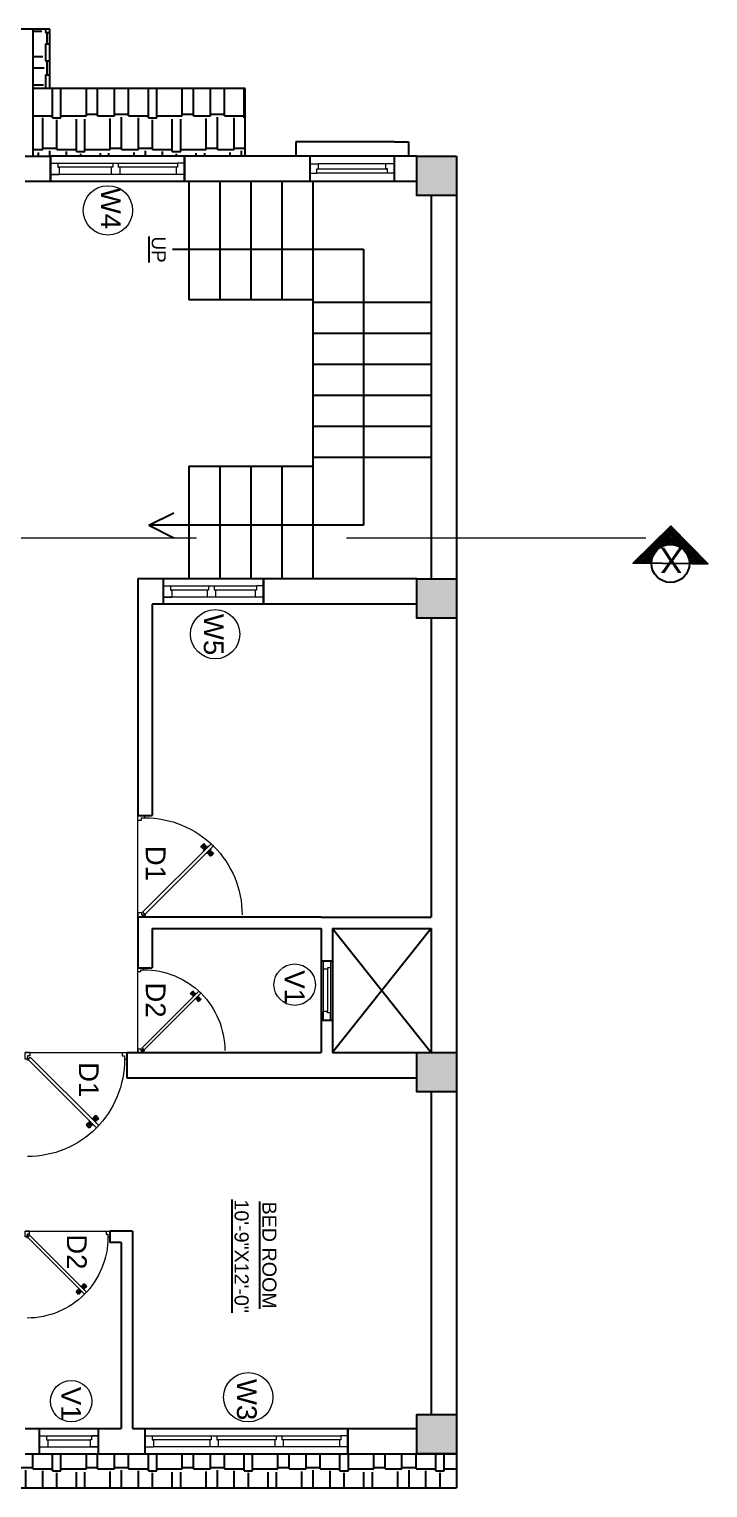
# Model space of a CAD drawing. Header units: inches. Extents: x 1397 to 20304, y -27267 to -746.
# Drawn here: x 16453 to 16694, y -20086 to -19568 of the extents above; entities that cross this region are included whole.
import ezdxf

# ---------------------------------------------------------------- set-up
doc = ezdxf.new("R2010")
doc.units = ezdxf.units.IN
doc.header["$LTSCALE"] = 17
doc.header["$MEASUREMENT"] = 0
doc.linetypes.add('21_FP_00$0$HIDDEN', pattern=[0.375, 0.25, -0.125])
doc.linetypes.add('PHANTOM2', pattern=[1.25, 0.625, -0.125, 0.125, -0.125, 0.125, -0.125])
for name, color, linetype, lineweight in [('25 BOT BAR', 12, 'Continuous', 25), ('aa_section_line', 2, 'PHANTOM2', 13), ('DOOR & WIN', 1, 'Continuous', 25), ('OUTLINE', 1, 'Continuous', 25), ('PUERTAS', 7, 'Continuous', 9), ('TEXT', 231, 'Continuous', 20), ('WINDOW FRAME PLAN', 162, 'Continuous', 18)]:
    doc.layers.add(name, color=color, linetype=linetype, lineweight=lineweight)
doc.layers.add('A-Sect-Iden', color=111, linetype='Continuous')
doc.styles.add('DIMTEXT', font='arial.ttf', dxfattribs={"height": 6})
doc.styles.add('HEADING', font='swissel.ttf')
pattern_1 = [(360, (34998.502, -9603.112), (25.5, 12), [6, -5, 7, -3, 9, -4]), (360, (35004.502, -9602.612), (25.5, 12), [5, -19, 4, -6]), (360, (35016.502, -9603.862), (25.5, 12), [3, -31]), (90, (34998.502, -9603.112), (-8.5, 12), [11.5, -36.5]), (90, (35004.502, -9603.112), (-8.5, 12), [11.25, -36.75]), (90, (35009.502, -9603.112), (-8.5, 12), [10.5, -37.5]), (90, (35016.502, -9603.862), (-8.5, 12), [11.5, -36.5]), (90, (35019.502, -9603.862), (-8.5, 12), [11.5, -36.5]), (90, (35028.502, -9603.112), (-8.5, 12), [11, -37])]

# ---------------------------------------------------------------- blocks, each defined once
blk = doc.blocks.new('3ft')
at = {"layer": 'PUERTAS', "color": 6}
for p, q in [((1.01, 2.52), (25.23, 26.74)), ((26.05, 25.92), (1.77, 1.64)), ((26.05, 25.92), (25.23, 26.74)), ((0, 2.4), (0, 0)), ((0.72, 2.4), (0, 2.4)), ((1.6, 0), (0, 0)), ((0.72, 1.52), (0.72, 2.44)), ((0.8, 1.52), (0.72, 1.52)), ((0.8, 1.52), (0.8, 2.41)), ((0.8, 1.2), (0.8, 1.52)), ((1.6, 1.2), (0.8, 1.2)), ((1.57, 1.84), (0.94, 2.47)), ((1.63, 1.89), (0.97, 2.55)), ((1.63, 1.89), (1.57, 1.84)), ((1.77, 1.64), (1.57, 1.84)), ((1.6, 0), (1.6, 1.2)), ((34.4, 0), (34.4, 1.2)), ((34.4, 1.2), (35.2, 1.2)), ((34.4, 0), (36, 0)), ((35.2, 1.2), (35.2, 2.4)), ((35.2, 2.4), (36, 2.4)), ((36, 0), (36, 2.4))]:
    blk.add_line(p, q, dxfattribs=at)
at = {"layer": 'PUERTAS', "color": 1}
for p, q in [((21.67, 25.73), (22.17, 26.23)), ((21.7, 25.82), (22.14, 26.26)), ((22.58, 26.7), (22.14, 26.26)), ((22.67, 26.73), (22.17, 26.23)), ((22.61, 26.67), (22.58, 26.7)), ((23.45, 25.91), (22.79, 26.73)), ((22.49, 24.95), (21.67, 25.61)), ((21.73, 25.79), (21.7, 25.82)), ((22.6, 24.96), (23.02, 25.38)), ((22.61, 24.25), (22.92, 24.72)), ((22.62, 24.13), (22.61, 24.14)), ((22.7, 25.07), (22.71, 25.06)), ((22.82, 25.06), (23.08, 25.32)), ((22.94, 24.95), (22.83, 25.07)), ((22.92, 24.72), (22.92, 24.72)), ((22.93, 24.94), (23.19, 25.21)), ((22.93, 24.84), (22.93, 24.83)), ((23.44, 25.81), (23.02, 25.38)), ((23.34, 25.58), (23.08, 25.32)), ((23.46, 25.47), (23.19, 25.21)), ((23.33, 25.7), (23.34, 25.69)), ((23.45, 25.46), (23.33, 25.57)), ((23.44, 23.31), (23.45, 23.3)), ((23.56, 23.3), (24.03, 23.61)), ((23.57, 25.47), (23.57, 25.47)), ((24.15, 25.79), (23.68, 25.48)), ((23.68, 25.48), (23.68, 25.48)), ((24.03, 23.61), (24.03, 23.62)), ((24.14, 23.62), (24.14, 23.62)), ((24.25, 23.62), (24.51, 23.89)), ((24.27, 25.78), (24.26, 25.79)), ((24.26, 23.29), (24.69, 23.71)), ((24.26, 23.63), (24.37, 23.52)), ((24.26, 23.18), (24.92, 22.37)), ((24.37, 23.52), (24.63, 23.77)), ((24.37, 23.4), (24.37, 23.4)), ((24.78, 24.15), (24.51, 23.89)), ((24.89, 24.03), (24.63, 23.77)), ((25.11, 24.14), (24.69, 23.71)), ((24.77, 24.14), (24.88, 24.03)), ((24.79, 24.38), (24.78, 24.37)), ((24.78, 24.26), (24.78, 24.26)), ((25.1, 24.84), (24.79, 24.38)), ((25, 24.03), (25, 24.03)), ((25.04, 22.36), (25.54, 22.86)), ((25.09, 24.96), (25.1, 24.95)), ((25.1, 22.42), (25.13, 22.39)), ((25.13, 22.39), (25.57, 22.83)), ((25.22, 24.14), (26.03, 23.48)), ((26.04, 23.37), (25.54, 22.86)), ((26.01, 23.27), (25.57, 22.83)), ((25.98, 23.3), (26.01, 23.27))]:
    blk.add_line(p, q, dxfattribs=at)
at = {"layer": 'PUERTAS', "color": 8}
for p, q in [((22.74, 25.1), (21.84, 25.9)), ((22.13, 26.28), (21.98, 26.13)), ((22.88, 25.24), (22.01, 26.06)), ((22.13, 26.28), (22.27, 26.42)), ((22.29, 26.41), (22.27, 26.42)), ((23.16, 25.52), (22.34, 26.39)), ((23.3, 25.66), (22.5, 26.56)), ((23.41, 25.77), (22.65, 26.71)), ((23.46, 25.83), (22.72, 26.75)), ((22.57, 24.94), (21.65, 25.68)), ((22.63, 24.99), (21.69, 25.75)), ((22.69, 24.32), (23.02, 24.83)), ((22.95, 24.96), (22.84, 25.07)), ((22.98, 24.99), (22.86, 25.1)), ((23.03, 25.04), (22.91, 25.15)), ((22.91, 24.53), (23.1, 24.91)), ((23.11, 25.12), (22.99, 25.23)), ((23.13, 24.76), (23.18, 24.99)), ((23.28, 25.3), (23.17, 25.41)), ((23.36, 25.37), (23.25, 25.49)), ((23.31, 24.94), (23.28, 25.08)), ((23.41, 25.43), (23.3, 25.54)), ((23.46, 25.09), (23.32, 25.13)), ((23.44, 25.45), (23.33, 25.56)), ((23.64, 25.27), (23.41, 25.22)), ((23.87, 25.49), (23.49, 25.3)), ((24.08, 25.71), (23.57, 25.38)), ((23.63, 23.38), (24.14, 23.72)), ((23.84, 23.6), (24.22, 23.79)), ((24.07, 23.82), (24.3, 23.88)), ((24.25, 24), (24.39, 23.97)), ((24.25, 23.26), (24.99, 22.34)), ((24.27, 23.64), (24.38, 23.53)), ((24.3, 23.67), (24.41, 23.56)), ((24.3, 23.32), (25.06, 22.38)), ((24.35, 23.72), (24.46, 23.61)), ((24.4, 24.15), (24.43, 24.01)), ((24.41, 23.43), (25.2, 22.53)), ((24.43, 23.8), (24.54, 23.69)), ((24.58, 24.33), (24.52, 24.1)), ((24.55, 23.57), (25.37, 22.7)), ((24.6, 23.97), (24.72, 23.86)), ((24.8, 24.56), (24.61, 24.18)), ((25.02, 24.77), (24.68, 24.26)), ((24.68, 24.05), (24.79, 23.94)), ((24.73, 24.1), (24.85, 23.99)), ((24.76, 24.13), (24.87, 24.02)), ((24.83, 23.85), (25.7, 23.03)), ((24.97, 23.99), (25.87, 23.2)), ((25.08, 24.1), (26.02, 23.34)), ((25.14, 24.15), (26.06, 23.41)), ((25.58, 22.82), (25.43, 22.67)), ((25.58, 22.82), (25.73, 22.97)), ((25.72, 22.98), (25.73, 22.97)), ((0, 0), (36, 0))]:
    blk.add_line(p, q, dxfattribs=at)
at = {"layer": 'PUERTAS', "color": 2}
for p, q in [((21.99, 26.11), (21.98, 26.13)), ((25.42, 22.68), (25.43, 22.67))]:
    blk.add_line(p, q, dxfattribs=at)
at = {"layer": 'PUERTAS', "color": 6}
for radius in [0.155, 0.0752]:
    blk.add_circle((0.82, 2.56), radius, dxfattribs=at)
blk.add_arc((0.82, 2.56), 34.38, 359.7285, 90.0333, dxfattribs=at)
at = {"layer": 'PUERTAS', "color": 1}
for centre, start, end in [((22.73, 26.68), 38.9236, 135), ((23.39, 25.86), 315, 38.9236), ((22.54, 25.01), 231.0764, 315), ((22.67, 24.2), 135, 225), ((22.77, 25.12), 225, 315), ((22.99, 24.89), 135, 219.7428), ((22.87, 24.78), 315, 39.7428), ((23.28, 25.63), 315, 45), ((23.51, 23.36), 225, 315), ((23.51, 25.41), 50.2572, 135), ((23.62, 25.53), 230.2572, 315), ((24.09, 23.56), 50.2572, 135), ((24.2, 23.68), 230.2572, 315), ((24.2, 25.73), 45, 135), ((24.32, 23.23), 135, 218.9236), ((24.42, 23.46), 135, 225), ((24.84, 24.31), 135, 219.7428), ((24.72, 24.21), 315, 39.7428), ((24.94, 23.98), 45, 135), ((24.98, 22.42), 218.9236, 315), ((25.04, 24.89), 315, 45), ((25.17, 24.08), 51.0764, 135), ((25.98, 23.42), 315, 51.0764)]:
    blk.add_arc(centre, 0.08, start, end, dxfattribs=at)
blk = doc.blocks.new('*U2802')
at = {"color": 3, "xscale": -1}
blk.add_blockref('3ft', (42, 0), dxfattribs=at)
blk = doc.blocks.new('2ft6in')
at = {"layer": 'PUERTAS', "color": 2}
for p, q in [((0.84, 2.1), (21.02, 22.28)), ((21.71, 21.6), (1.47, 1.37)), ((18.33, 21.76), (18.31, 21.77)), ((21.71, 21.6), (21.02, 22.28)), ((21.18, 18.9), (21.2, 18.89)), ((0, 2), (0, 0)), ((0.6, 2), (0, 2)), ((1.33, 0), (0, 0)), ((0.6, 1.26), (0.6, 2.04)), ((0.67, 1.26), (0.6, 1.26)), ((0.67, 1.26), (0.67, 2.01)), ((0.67, 1), (0.67, 1.26)), ((1.33, 1), (0.67, 1)), ((1.31, 1.53), (0.79, 2.06)), ((1.36, 1.58), (0.81, 2.12)), ((1.36, 1.58), (1.31, 1.53)), ((1.47, 1.37), (1.31, 1.53)), ((1.33, 0), (1.33, 1)), ((28.67, 0), (28.67, 1)), ((28.67, 1), (29.33, 1)), ((28.67, 0), (30, 0)), ((29.33, 1), (29.33, 2)), ((29.33, 2), (30, 2)), ((30, 0), (30, 2))]:
    blk.add_line(p, q, dxfattribs=at)
at = {"layer": 'PUERTAS', "color": 8}
for p, q in [((18.81, 20.78), (18.04, 21.4)), ((18.86, 20.83), (18.08, 21.46)), ((18.95, 20.92), (18.2, 21.58)), ((18.44, 21.9), (18.31, 21.77)), ((19.07, 21.03), (18.34, 21.72)), ((18.44, 21.9), (18.56, 22.02)), ((18.58, 22.01), (18.56, 22.02)), ((19.3, 21.26), (18.61, 22)), ((19.42, 21.38), (18.75, 22.14)), ((19.51, 21.48), (18.88, 22.26)), ((19.55, 21.53), (18.93, 22.3)), ((19.13, 20.8), (19.03, 20.9)), ((19.15, 20.82), (19.05, 20.92)), ((19.09, 20.44), (19.25, 20.76)), ((19.19, 20.87), (19.1, 20.96)), ((19.25, 20.93), (19.16, 21.02)), ((19.28, 20.63), (19.32, 20.83)), ((19.4, 21.08), (19.31, 21.17)), ((19.47, 21.15), (19.38, 21.24)), ((19.43, 20.78), (19.4, 20.9)), ((19.51, 21.19), (19.42, 21.28)), ((19.55, 20.91), (19.43, 20.94)), ((19.53, 21.21), (19.44, 21.3)), ((19.7, 21.06), (19.51, 21.01)), ((19.89, 21.24), (19.58, 21.08)), ((20.07, 21.42), (19.64, 21.15)), ((18.91, 20.27), (19.19, 20.69)), ((19.69, 19.49), (20.12, 19.76)), ((19.87, 19.67), (20.18, 19.83)), ((20.06, 19.85), (20.25, 19.9)), ((20.21, 20), (20.33, 19.97)), ((20.21, 19.38), (20.83, 18.61)), ((20.23, 19.7), (20.32, 19.61)), ((20.25, 19.72), (20.34, 19.63)), ((20.25, 19.43), (20.88, 18.65)), ((20.29, 19.76), (20.38, 19.67)), ((20.33, 20.13), (20.36, 20.01)), ((20.34, 19.53), (21, 18.77)), ((20.36, 19.83), (20.45, 19.74)), ((20.48, 20.28), (20.44, 20.08)), ((20.46, 19.64), (21.14, 18.91)), ((20.5, 19.98), (20.6, 19.89)), ((20.67, 20.47), (20.51, 20.15)), ((20.85, 20.64), (20.57, 20.22)), ((20.57, 20.04), (20.66, 19.95)), ((20.61, 20.09), (20.7, 19.99)), ((20.63, 20.11), (20.72, 20.01)), ((20.69, 19.87), (21.42, 19.19)), ((20.81, 19.99), (21.56, 19.33)), ((20.9, 20.08), (21.68, 19.45)), ((20.95, 20.13), (21.72, 19.51)), ((21.32, 19.01), (21.2, 18.89)), ((21.32, 19.01), (21.44, 19.14)), ((21.43, 19.15), (21.44, 19.14)), ((0, 0), (30, 0))]:
    blk.add_line(p, q, dxfattribs=at)
at = {"layer": 'PUERTAS', "color": 1}
for p, q in [((18.06, 21.44), (18.48, 21.86)), ((18.74, 20.79), (18.06, 21.34)), ((18.08, 21.51), (18.45, 21.88)), ((18.11, 21.49), (18.08, 21.51)), ((18.82, 22.25), (18.45, 21.88)), ((18.9, 22.28), (18.48, 21.86)), ((18.84, 22.23), (18.82, 22.25)), ((18.83, 20.8), (19.18, 21.15)), ((18.92, 20.89), (18.93, 20.88)), ((19.54, 21.59), (18.99, 22.27)), ((19.02, 20.88), (19.24, 21.1)), ((19.12, 20.8), (19.03, 20.89)), ((19.11, 20.79), (19.33, 21.01)), ((19.54, 21.5), (19.18, 21.15)), ((19.45, 21.31), (19.24, 21.1)), ((19.55, 21.22), (19.33, 21.01)), ((19.45, 21.41), (19.45, 21.41)), ((19.54, 21.22), (19.45, 21.31)), ((19.64, 21.23), (19.64, 21.23)), ((19.74, 21.24), (19.73, 21.23)), ((20.12, 21.49), (19.74, 21.24)), ((20.22, 21.48), (20.22, 21.49)), ((20.91, 20.8), (20.91, 20.79)), ((18.84, 20.21), (19.1, 20.6)), ((18.85, 20.11), (18.84, 20.12)), ((19.1, 20.7), (19.11, 20.69)), ((19.1, 20.6), (19.1, 20.6)), ((19.53, 19.43), (19.54, 19.42)), ((19.64, 19.42), (20.02, 19.67)), ((20.02, 19.67), (20.03, 19.68)), ((20.12, 19.68), (20.12, 19.68)), ((20.21, 19.69), (20.43, 19.9)), ((20.22, 19.41), (20.57, 19.76)), ((20.22, 19.69), (20.31, 19.6)), ((20.22, 19.32), (20.76, 18.64)), ((20.31, 19.6), (20.52, 19.81)), ((20.31, 19.5), (20.31, 19.5)), ((20.65, 20.12), (20.43, 19.9)), ((20.74, 20.03), (20.52, 19.81)), ((20.93, 20.11), (20.57, 19.76)), ((20.64, 20.11), (20.73, 20.02)), ((20.66, 20.31), (20.65, 20.31)), ((20.65, 20.21), (20.65, 20.22)), ((20.91, 20.7), (20.66, 20.31)), ((20.84, 20.02), (20.83, 20.03)), ((20.86, 18.63), (21.28, 19.05)), ((20.91, 18.68), (20.94, 18.66)), ((20.94, 18.66), (21.31, 19.03)), ((21.02, 20.12), (21.7, 19.57)), ((21.7, 19.47), (21.28, 19.05)), ((21.67, 19.4), (21.31, 19.03)), ((21.65, 19.42), (21.67, 19.4))]:
    blk.add_line(p, q, dxfattribs=at)
at = {"layer": 'PUERTAS', "color": 2}
for radius in [0.129, 0.0627]:
    blk.add_circle((0.68, 2.14), radius, dxfattribs=at)
at = {"layer": 'PUERTAS', "color": 8}
blk.add_arc((0.68, 2.14), 28.65, 359.7285, 90.0333, dxfattribs=at)
at = {"layer": 'PUERTAS', "color": 1}
for centre, start, end in [((18.78, 20.84), 231.0764, 315), ((18.94, 22.23), 38.9236, 135), ((18.97, 20.93), 225, 315), ((19.16, 20.74), 135, 219.7428), ((19.4, 21.36), 315, 45), ((19.49, 21.55), 315, 38.9236), ((19.6, 21.18), 50.2572, 135), ((19.68, 21.28), 230.2572, 315), ((20.17, 21.44), 45, 135), ((20.87, 20.75), 315, 45), ((18.89, 20.16), 135, 225), ((19.06, 20.65), 315, 39.7428), ((19.59, 19.47), 225, 315), ((20.07, 19.63), 50.2572, 135), ((20.16, 19.73), 230.2572, 315), ((20.27, 19.36), 135, 218.9236), ((20.35, 19.55), 135, 225), ((20.7, 20.26), 135, 219.7428), ((20.6, 20.17), 315, 39.7428), ((20.78, 19.98), 45, 135), ((20.82, 18.68), 218.9236, 315), ((20.98, 20.07), 51.0764, 135), ((21.65, 19.52), 315, 51.0764)]:
    blk.add_arc(centre, 0.0667, start, end, dxfattribs=at)
blk = doc.blocks.new('*U2794')
at = {"color": 3, "xscale": -1}
blk.add_blockref('2ft6in', (42, 0), dxfattribs=at)
blk = doc.blocks.new('*U3030')
at = {"color": 3}
blk.add_blockref('3ft', (0, 0), dxfattribs=at)
blk = doc.blocks.new("W4'")
at = {"layer": '25 BOT BAR'}
for p, q in [((9894.28, -8421.4), (9894.28, -8468.92)), ((9903.28, -8421.4), (9903.28, -8468.92))]:
    blk.add_line(p, q, dxfattribs=at)
at = {"layer": 'DOOR & WIN'}
blk.add_line((9903.28, -8421.4), (9894.28, -8421.4), dxfattribs=at)
at = {"layer": 'OUTLINE'}
blk.add_line((9903.28, -8468.92), (9894.28, -8468.92), dxfattribs=at)
at = {"layer": 'WINDOW FRAME PLAN'}
for p, q in [((9896.78, -8421.4), (9896.78, -8423.9)), ((9896.78, -8468.92), (9896.78, -8423.9)), ((9896.78, -8423.9), (9898.28, -8423.9)), ((9898.28, -8423.9), (9898.28, -8424.4)), ((9900.78, -8421.4), (9900.78, -8424.4)), ((9898.28, -8424.4), (9898.28, -8444.9)), ((9898.28, -8424.4), (9900.78, -8424.4)), ((9900.78, -8424.4), (9900.78, -8468.92)), ((9896.78, -8444.9), (9898.28, -8444.9)), ((9898.28, -8444.4), (9900.78, -8444.4)), ((9896.78, -8446.9), (9898.28, -8446.9)), ((9898.28, -8446.9), (9898.28, -8447.4)), ((9898.28, -8446.9), (9898.28, -8466.42)), ((9898.28, -8447.4), (9900.78, -8447.4)), ((9896.78, -8468.92), (9896.78, -8466.42)), ((9896.78, -8466.42), (9898.28, -8466.42)), ((9898.28, -8465.92), (9900.78, -8465.92)), ((9898.28, -8466.42), (9898.28, -8465.92)), ((9900.78, -8468.92), (9900.78, -8465.92))]:
    blk.add_line(p, q, dxfattribs=at)
blk = doc.blocks.new('ffddd')
at = {"layer": 'DOOR & WIN'}
for p, q in [((-13345.31, -2388.07), (-13345.31, -2316.07)), ((-13336.31, -2316.07), (-13345.31, -2316.07)), ((-13336.31, -2316.07), (-13336.31, -2388.07)), ((-13336.31, -2388.07), (-13345.31, -2388.07)), ((-13336.31, -2388.07), (-13345.31, -2388.07))]:
    blk.add_line(p, q, dxfattribs=at)
at = {"layer": 'WINDOW FRAME PLAN'}
for p, q in [((-13342.81, -2316.07), (-13342.81, -2318.57)), ((-13338.81, -2316.07), (-13338.81, -2319.07)), ((-13342.81, -2385.57), (-13342.81, -2318.57)), ((-13342.81, -2318.57), (-13341.31, -2318.57)), ((-13341.31, -2318.57), (-13341.31, -2319.07)), ((-13341.31, -2319.07), (-13341.31, -2339.57)), ((-13341.31, -2319.07), (-13338.81, -2319.07)), ((-13338.81, -2319.07), (-13338.81, -2385.07)), ((-13342.81, -2339.57), (-13341.31, -2339.57)), ((-13342.81, -2341.57), (-13341.31, -2341.57)), ((-13341.31, -2339.07), (-13338.81, -2339.07)), ((-13341.31, -2341.57), (-13341.31, -2342.07)), ((-13341.31, -2341.57), (-13341.31, -2362.57)), ((-13341.31, -2342.07), (-13338.81, -2342.07)), ((-13342.81, -2362.57), (-13341.31, -2362.57)), ((-13342.81, -2364.57), (-13341.31, -2364.57)), ((-13341.31, -2362.07), (-13338.81, -2362.07)), ((-13341.31, -2362.57), (-13341.31, -2362.07)), ((-13341.31, -2364.57), (-13341.31, -2385.57)), ((-13341.31, -2365.07), (-13338.81, -2365.07)), ((-13341.31, -2385.07), (-13338.81, -2385.07)), ((-13341.31, -2385.57), (-13341.31, -2385.07)), ((-13338.81, -2388.07), (-13338.81, -2385.07)), ((-13342.81, -2388.07), (-13342.81, -2385.57)), ((-13342.81, -2385.57), (-13341.31, -2385.57))]:
    blk.add_line(p, q, dxfattribs=at)

msp = doc.modelspace()

# ---------------------------------------------------------------- hatches: boundary and pattern name
at = {"layer": 'A-Sect-Iden', "ltscale": 0.5}
h = msp.add_hatch(dxfattribs=at)
h.set_pattern_fill('ANSI37', color=2, scale=5, angle=270, style=0)
h.set_pattern_definition([(315, (10498.766, 6091.1414), (0.441941738, 0.441941738), []), (45, (10498.766, 6091.1414), (-0.441941738, 0.441941738), [])])
h.paths.add_polyline_path([(16673.53, -19757.86), (16667.04, -19757.8), (16680.42, -19744.69), (16693.53, -19758.07), (16687.03, -19758, 1)])
at = {"layer": 'DOOR & WIN'}
h = msp.add_hatch(color=256, dxfattribs=at)
h.dxf.hatch_style = 1
h.paths.add_polyline_path([(16604.34, -19627.4), (16604.34, -19613.4), (16590.34, -19613.4), (16590.34, -19627.4)])
h = msp.add_hatch(color=256, dxfattribs=at)
h.dxf.hatch_style = 1
h.paths.add_polyline_path([(16604.34, -19777.4), (16604.34, -19763.4), (16590.34, -19763.4), (16590.34, -19777.4)])
h = msp.add_hatch(color=256, dxfattribs=at)
h.dxf.hatch_style = 1
h.paths.add_polyline_path([(16604.34, -19945.4), (16604.34, -19931.4), (16590.34, -19931.4), (16590.34, -19945.4)])
h = msp.add_hatch(color=256, dxfattribs=at)
h.dxf.hatch_style = 1
h.paths.add_polyline_path([(16604.34, -20073.86), (16604.34, -20059.86), (16590.34, -20059.86), (16590.34, -20073.86)])
at = {"layer": 'OUTLINE'}
h = msp.add_hatch(dxfattribs=at)
h.set_pattern_fill('AR-RSHKE', color=8, angle=270)
h.set_pattern_definition([(270, (34998.502, -9603.112), (12, -25.5), [6, -5, 7, -3, 9, -4]), (270, (34999.002, -9609.112), (12, -25.5), [5, -19, 4, -6]), (270, (34997.752, -9621.112), (12, -25.5), [3, -31]), (360, (34998.502, -9603.112), (12, 8.5), [11.5, -36.5]), (360, (34998.502, -9609.112), (12, 8.5), [11.25, -36.75]), (360, (34998.502, -9614.112), (12, 8.5), [10.5, -37.5]), (360, (34997.752, -9621.112), (12, 8.5), [11.5, -36.5]), (360, (34997.752, -9624.112), (12, 8.5), [11.5, -36.5]), (360, (34998.502, -9633.112), (12, 8.5), [11, -37])])
h.paths.add_polyline_path([(16460.1, -19589.4), (16460.1, -19568.4), (16454.1, -19568.4), (16454.1, -19589.4)])
h = msp.add_hatch(dxfattribs=at)
h.set_pattern_fill('AR-RSHKE', color=8, angle=360)
h.set_pattern_definition(pattern_1)
h.paths.add_polyline_path([(16454.1, -19589.4), (16454.1, -19613.4), (16460.34, -19613.4), (16507.86, -19613.4), (16529.34, -19613.4), (16529.34, -19589.4)])
h = msp.add_hatch(dxfattribs=at)
h.set_pattern_fill('AR-RSHKE', color=8, angle=360)
h.set_pattern_definition(pattern_1)
h.paths.add_polyline_path([(16604.34, -20085.86), (16604.34, -20073.86), (16590.34, -20073.86), (16451.34, -20073.86), (16437.34, -20073.86), (16226.86, -20073.86), (16226.86, -20085.86)])

# ---------------------------------------------------------------- linework, layer by layer
at = {"layer": '25 BOT BAR'}
for p, q in [((16460.1, -19568.4), (16300.1, -19568.4)), ((16454.1, -19613.4), (16454.1, -19568.4)), ((16460.1, -19589.4), (16460.1, -19568.4)), ((16529.34, -19589.4), (16454.1, -19589.4)), ((16529.34, -19613.4), (16529.34, -19589.4)), ((16552.34, -19608.4), (16547.34, -19608.4)), ((16547.34, -19608.4), (16547.34, -19613.4)), ((16582.34, -19608.4), (16552.34, -19608.4)), ((16582.34, -19608.4), (16587.34, -19608.4)), ((16587.34, -19608.4), (16587.34, -19613.4)), ((16451.34, -19613.4), (16460.34, -19613.4)), ((16460.34, -19613.4), (16460.34, -19622.4)), ((16552.34, -19613.4), (16507.86, -19613.4)), ((16507.86, -19613.4), (16507.86, -19622.4)), ((16582.34, -19613.4), (16552.34, -19613.4)), ((16552.34, -19613.4), (16552.34, -19622.4)), ((16590.34, -19613.4), (16571.16, -19613.4)), ((16582.34, -19622.4), (16582.34, -19613.4)), ((16460.34, -19622.4), (16451.34, -19622.4)), ((16590.34, -19622.4), (16507.86, -19622.4)), ((16509.34, -19622.4), (16509.34, -19664.4)), ((16520.34, -19622.4), (16520.34, -19664.4)), ((16531.34, -19622.4), (16531.34, -19664.4)), ((16542.34, -19622.4), (16542.34, -19664.4)), ((16553.34, -19622.4), (16553.34, -19664.4)), ((16595.34, -19627.4), (16595.34, -19721.4)), ((16604.34, -19627.4), (16604.34, -19763.4)), ((16503.55, -19646.4), (16571.34, -19646.4)), ((16571.34, -19646.4), (16571.34, -19744.4)), ((16553.34, -19664.4), (16509.34, -19664.4)), ((16553.34, -19664.4), (16553.34, -19723.4)), ((16595.34, -19665.4), (16553.34, -19665.4)), ((16595.34, -19676.4), (16553.34, -19676.4)), ((16595.34, -19687.4), (16553.34, -19687.4)), ((16595.34, -19698.4), (16553.34, -19698.4)), ((16595.34, -19709.4), (16553.34, -19709.4)), ((16595.34, -19720.4), (16553.34, -19720.4)), ((16509.34, -19723.4), (16509.34, -19763.4)), ((16509.34, -19723.4), (16553.34, -19723.4)), ((16520.34, -19723.4), (16520.34, -19763.4)), ((16531.34, -19723.4), (16531.34, -19763.4)), ((16542.34, -19723.4), (16542.34, -19763.4)), ((16553.34, -19723.4), (16553.34, -19763.4)), ((16595.34, -19721.4), (16595.34, -19763.4)), ((16495.21, -19744.4), (16504.05, -19740.01)), ((16571.34, -19744.4), (16495.21, -19744.4)), ((16495.21, -19744.4), (16504.05, -19748.79)), ((16590.34, -19763.4), (16491.34, -19763.4)), ((16491.34, -19763.4), (16491.34, -19847.4)), ((16535.86, -19763.4), (16500.34, -19763.4)), ((16535.86, -19763.4), (16535.86, -19772.4)), ((16590.34, -19772.4), (16496.34, -19772.4)), ((16496.34, -19772.4), (16496.34, -19847.4)), ((16535.86, -19772.4), (16500.34, -19772.4)), ((16491.34, -19847.4), (16496.34, -19847.4)), ((16491.34, -19883.4), (16491.34, -19901.4)), ((16556.34, -19883.4), (16595.34, -19883.4)), ((16496.34, -19887.4), (16496.34, -19901.4)), ((16560.34, -19887.4), (16595.34, -19931.4)), ((16595.34, -19887.4), (16560.34, -19931.4)), ((16491.34, -19901.4), (16496.34, -19901.4)), ((16556.34, -19898.9), (16560.34, -19898.9)), ((16556.34, -19919.9), (16560.34, -19919.9)), ((16487.34, -19931.4), (16487.34, -19940.4)), ((16489.34, -19994.86), (16481.34, -19994.86)), ((16481.34, -19994.86), (16481.34, -19998.86)), ((16485.34, -19998.86), (16481.34, -19998.86)), ((16456.34, -20073.86), (16456.34, -20064.86)), ((16477.34, -20073.86), (16477.34, -20064.86)), ((16604.34, -20073.86), (16604.34, -20085.86))]:
    msp.add_line(p, q, dxfattribs=at)
at = {"layer": 'A-Sect-Iden', "ltscale": 0.5}
msp.add_lwpolyline([(16688.03, -19758.05), (16667.06, -19757.83), (16680.44, -19744.73), (16693.54, -19758.11), (16688.03, -19758.05)], dxfattribs=at)
msp.add_circle((16680.28, -19757.93), 6.75, dxfattribs=at)
at = {"layer": 'aa_section_line', "linetype": '21_FP_00$0$HIDDEN', "ltscale": 25}
msp.add_line((16671.53, -19748.97), (16077.74, -19748.96), dxfattribs=at)
at = {"layer": 'DOOR & WIN'}
for p, q in [((16535.86, -19772.4), (16535.86, -19763.4)), ((16604.34, -19763.4), (16604.34, -20073.86)), ((16595.34, -19777.4), (16595.34, -19883.4)), ((16556.34, -19883.4), (16491.34, -19883.4)), ((16556.34, -19887.4), (16556.34, -19931.4)), ((16560.34, -19887.4), (16560.34, -19931.4)), ((16595.34, -19887.4), (16595.34, -19931.4)), ((16595.34, -19945.4), (16595.34, -20059.86)), ((16485.34, -19998.86), (16485.34, -20064.86)), ((16489.34, -19994.86), (16489.34, -20064.86)), ((16451.34, -20064.86), (16485.34, -20064.86)), ((16489.34, -20064.86), (16590.34, -20064.86)), ((16451.34, -20073.86), (16604.34, -20073.86)), ((16226.86, -20085.86), (16604.34, -20085.86))]:
    msp.add_line(p, q, dxfattribs=at)
at = {"layer": 'OUTLINE'}
for p, q in [((16500.34, -19772.4), (16500.34, -19763.4)), ((16496.34, -19887.4), (16556.34, -19887.4)), ((16560.34, -19887.4), (16595.34, -19887.4)), ((16487.34, -19931.4), (16491.34, -19931.4)), ((16491.34, -19931.4), (16556.34, -19931.4)), ((16560.34, -19931.4), (16590.34, -19931.4)), ((16487.34, -19940.4), (16590.34, -19940.4)), ((16565.84, -20064.86), (16565.84, -20073.86))]:
    msp.add_line(p, q, dxfattribs=at)
for points in [[(16604.34, -19613.4), (16604.34, -19627.4), (16590.34, -19627.4), (16590.34, -19613.4)], [(16604.34, -19763.4), (16604.34, -19777.4), (16590.34, -19777.4), (16590.34, -19763.4)], [(16604.34, -19931.4), (16604.34, -19945.4), (16590.34, -19945.4), (16590.34, -19931.4)], [(16604.34, -20059.86), (16604.34, -20073.86), (16590.34, -20073.86), (16590.34, -20059.86)]]:
    msp.add_lwpolyline(points, close=True, dxfattribs=at)
at = {"layer": 'TEXT'}
for centre, radius in [((16480.67, -19632.68), 8.75), ((16518.71, -19783.04), 8.75), ((16546.94, -19907.37), 7.35), ((16530.46, -20053.73), 8.75), ((16467.63, -20055.13), 7.35)]:
    msp.add_circle(centre, radius, dxfattribs=at)
at = {"layer": 'WINDOW FRAME PLAN'}
for p, q in [((16552.34, -19616.16), (16555.34, -19616.16)), ((16579.34, -19616.16), (16555.34, -19616.16)), ((16555.34, -19617.97), (16555.34, -19616.16)), ((16579.34, -19617.97), (16579.34, -19616.16)), ((16582.34, -19616.16), (16579.34, -19616.16)), ((16552.34, -19619.46), (16554.84, -19619.46)), ((16554.84, -19617.97), (16579.84, -19617.97)), ((16554.84, -19617.97), (16555.34, -19617.97)), ((16554.84, -19619.46), (16554.84, -19617.97)), ((16579.84, -19619.46), (16554.84, -19619.46)), ((16579.84, -19617.97), (16579.34, -19617.97)), ((16579.84, -19619.46), (16579.84, -19617.97)), ((16582.34, -19619.46), (16579.84, -19619.46)), ((16500.34, -19765.9), (16533.36, -19765.9)), ((16500.34, -19765.9), (16502.84, -19765.9)), ((16502.84, -19765.9), (16502.84, -19767.4)), ((16516.36, -19765.9), (16516.36, -19767.4)), ((16518.36, -19765.9), (16518.36, -19767.4)), ((16535.86, -19765.9), (16533.36, -19765.9)), ((16533.36, -19765.9), (16533.36, -19767.4)), ((16532.86, -19769.9), (16500.34, -19769.9)), ((16500.34, -19769.9), (16503.34, -19769.9)), ((16502.84, -19767.4), (16503.34, -19767.4)), ((16516.36, -19767.4), (16502.84, -19767.4)), ((16503.34, -19767.4), (16503.34, -19769.9)), ((16515.86, -19767.4), (16515.86, -19769.9)), ((16516.36, -19767.4), (16515.86, -19767.4)), ((16532.86, -19767.4), (16518.36, -19767.4)), ((16518.86, -19767.4), (16518.86, -19769.9)), ((16532.86, -19767.4), (16532.86, -19769.9)), ((16533.36, -19767.4), (16532.86, -19767.4)), ((16535.86, -19769.9), (16532.86, -19769.9)), ((16557.09, -19898.9), (16557.09, -19919.9)), ((16557.09, -19898.9), (16557.09, -19901.9)), ((16559.59, -19901.4), (16558.59, -19901.4)), ((16558.59, -19901.4), (16558.59, -19901.9)), ((16559.59, -19898.9), (16559.59, -19919.9)), ((16559.59, -19898.9), (16559.59, -19901.4)), ((16558.59, -19901.9), (16557.09, -19901.9)), ((16558.59, -19901.9), (16558.59, -19916.9)), ((16557.09, -19919.9), (16557.09, -19916.9)), ((16558.59, -19916.9), (16557.09, -19916.9)), ((16558.59, -19917.4), (16558.59, -19916.9)), ((16559.59, -19917.4), (16558.59, -19917.4)), ((16559.59, -19919.9), (16559.59, -19917.4)), ((16456.34, -20067.36), (16477.34, -20067.36)), ((16456.34, -20067.36), (16458.84, -20067.36)), ((16456.34, -20071.36), (16477.34, -20071.36)), ((16456.34, -20071.36), (16459.34, -20071.36)), ((16458.84, -20067.36), (16458.84, -20068.86)), ((16458.84, -20068.86), (16459.34, -20068.86)), ((16459.34, -20068.86), (16474.34, -20068.86)), ((16459.34, -20068.86), (16459.34, -20071.36)), ((16474.34, -20068.86), (16474.34, -20071.36)), ((16474.84, -20068.86), (16474.34, -20068.86)), ((16477.34, -20071.36), (16474.34, -20071.36)), ((16477.34, -20067.36), (16474.84, -20067.36)), ((16474.84, -20067.36), (16474.84, -20068.86))]:
    msp.add_line(p, q, dxfattribs=at)

# ---------------------------------------------------------------- block references
at = {"layer": '25 BOT BAR', "rotation": 270}
msp.add_blockref("W4'", (24929.26, -9719.12), dxfattribs=at)
at = {"layer": 'DOOR & WIN', "xscale": -1, "rotation": 270}
msp.add_blockref('*U3030', (16491.34, -19883.4), dxfattribs=at)
at = {"layer": 'DOOR & WIN'}
for name, p, rotation in [('*U2794', (16491.34, -19889.4), 270), ('*U2802', (16493.34, -19931.4), 180), ('*U2794', (16493.34, -19994.86), 180)]:
    msp.add_blockref(name, p, dxfattribs=dict(at, rotation=rotation))
at = {"layer": 'OUTLINE', "rotation": 270}
msp.add_blockref('ffddd', (18881.91, -33410.18), dxfattribs=at)

# ---------------------------------------------------------------- texts
at = {"layer": 'A-Sect-Iden', "ltscale": 0.5, "insert": (16680.67, -19756.83), "char_height": 9, "width": 12.25, "attachment_point": 5, "rotation": 179.2631, "style": 'HEADING'}
msp.add_mtext('X', dxfattribs=at)
at = {"layer": 'DOOR & WIN', "char_height": 5, "attachment_point": 5, "rotation": 270}
for s, insert in [('{\\L\\C7;UP}', (16498.67, -19646.57)), ('{\\fArial TUR|b0|i0|c0|p34;\\L\\C7;10\'-9"X12\'-0"}', (16528.07, -20003.67)), ('{\\fArial TUR|b0|i0|c0|p34;\\L\\C7;BED ROOM}', (16537.93, -20003.32))]:
    msp.add_mtext(s, dxfattribs=dict(at, insert=insert))
at = {"layer": 'TEXT', "style": 'DIMTEXT'}
for s, p in [('W4', (16478.22, -19624.68)), ('W5', (16514.71, -19775.84)), ('D1', (16494.12, -19858.08)), ('V1', (16543.43, -19902.27)), ('D2', (16494.12, -19906.55)), ('D1', (16470.37, -19934.84)), ('D2', (16466.13, -19995.91)), ('V1', (16464.11, -20050.03)), ('W3', (16526.46, -20047.23))]:
    msp.add_text(s, height=7, rotation=270, dxfattribs=at).set_placement(p)

doc.saveas('drawing.dxf')
